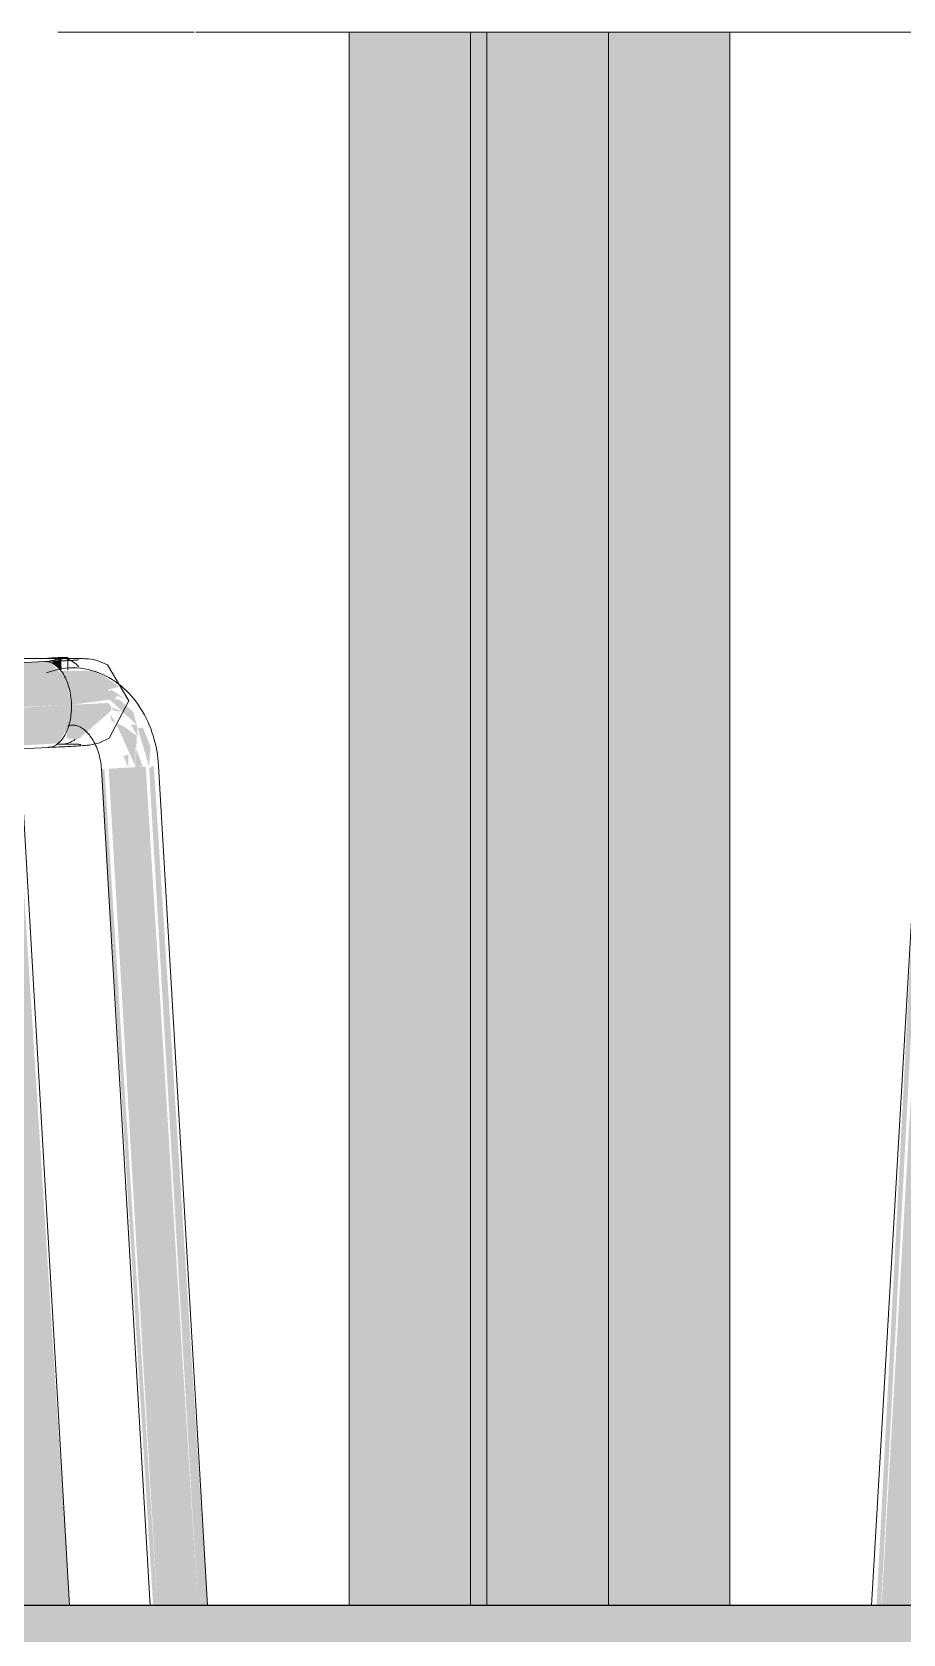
# Model space of a CAD drawing. Header units: inches. Extents: x 21380 to 98133, y -290 to 853.
# Drawn here: x 35332.21 to 35347.43, y 0.5 to 28.5 of the extents above; entities that cross this region are included whole.
import ezdxf

# ---------------------------------------------------------------- set-up
doc = ezdxf.new("R2010")
doc.units = ezdxf.units.IN
doc.header["$MEASUREMENT"] = 0
doc.layers.add('A-FLOR', color=192, linetype='Continuous', lineweight=9)
doc.layers.add('I-FURN', color=30, linetype='Continuous', lineweight=9)

# ---------------------------------------------------------------- blocks, each defined once
blk = doc.blocks.new('Falcon 7700 Series Pedestal Base - 36_ Square Top x 30_ - Wheelchair Height-460525-Building Section - East_West looking South')
at = {"layer": 'I-FURN'}
for points in [[(-26197.888, 1), (-26197.888, 28.5), (-26200.01, 28.5), (-26200.01, 1)], [(-26197.198, 1), (-26195.767, 1), (-26195.767, 28.5), (-26197.888, 28.5), (-26197.888, 1)]]:
    blk.add_hatch(color=256, dxfattribs=at).paths.add_polyline_path(points, flags=0)
for p, q in [((-26202.806, 28.5), (-26205.096, 28.5)), ((-26202.806, 28.5), (-26202.589, 28.5)), ((-26202.589, 28.5), (-26202.806, 28.5)), ((-26199.51, 28.5), (-26202.589, 28.5)), ((-26200.01, 1), (-26200.01, 28.5)), ((-26199.51, 28.5), (-26199.096, 28.5)), ((-26196.681, 28.5), (-26199.096, 28.5)), ((-26197.888, 28.5), (-26197.888, 1)), ((-26196.681, 28.5), (-26196.267, 28.5)), ((-26193.187, 28.5), (-26196.267, 28.5)), ((-26195.767, 1), (-26195.767, 28.5)), ((-26193.187, 28.5), (-26192.971, 28.5)), ((-26192.971, 28.5), (-26193.187, 28.5)), ((-26190.681, 28.5), (-26192.971, 28.5))]:
    blk.add_line(p, q, dxfattribs=at)
blk = doc.blocks.new('HermanMiller_Collection_Air-Chair_SideChair_Arms - Arms-460524-Building Section - East_West looking South')
at = {"layer": 'I-FURN'}
h = blk.add_hatch(color=256, dxfattribs=at)
h.paths.add_polyline_path([(-26214.066, 16.423), (-26213.827, 16.475), (-26213.767, 17.133), (-26213.497, 17.212), (-26213.143, 17.099), (-26213.072, 17.137), (-26213.042, 17.246), (-26214.456, 17.148), (-26214.226, 16.953), (-26214.088, 16.614)], flags=0)
h.paths.add_polyline_path([(-26213.287, 16.46), (-26213.272, 16.48), (-26213.285, 16.479)], flags=0)
h.paths.add_polyline_path([(-26212.21, 16.51), (-26207.268, 16.742), (-26207.375, 17.212), (-26207.623, 17.477), (-26207.717, 17.496), (-26212.005, 17.244), (-26212.197, 16.557)], flags=0)
for points in [[(-26207.654, 17.483), (-26207.673, 17.507), (-26207.717, 17.496)], [(-26207.447, 17.331), (-26207.441, 17.369), (-26207.447, 17.539), (-26207.621, 17.476), (-26207.483, 17.369)], [(-26207.268, 16.742), (-26206.521, 16.84), (-26206.463, 16.896), (-26206.634, 17.005), (-26206.433, 17.057), (-26206.842, 17.337), (-26207.447, 17.331), (-26207.283, 16.909), (-26207.269, 16.755)], [(-26207.144, 16.143), (-26206.57, 16.642), (-26206.586, 16.727), (-26206.625, 16.772), (-26207.268, 16.742), (-26207.352, 16.274), (-26207.352, 16.153), (-26207.304, 16.151)], [(-26205.773, 1), (-26205.769, 1), (-26206.692, 15.62), (-26206.744, 15.619), (-26205.842, 1)], [(-26205.178, 1), (-26205.061, 1), (-26205.971, 15.661), (-26206.618, 15.624), (-26205.769, 1), (-26205.293, 1)], [(-26205.061, 1), (-26204.895, 1), (-26205.829, 15.67), (-26205.912, 15.636), (-26205.111, 1.854)]]:
    blk.add_hatch(color=256, dxfattribs=at).paths.add_polyline_path(points, flags=0)
h = blk.add_hatch(color=256, dxfattribs=at)
h.paths.add_polyline_path([(-26205.914, 15.665), (-26205.887, 16.003), (-26206.021, 16.343), (-26206.111, 16.333), (-26205.971, 15.86)], flags=0)
h.paths.add_polyline_path([(-26206.609, 16.839), (-26206.638, 16.884), (-26206.634, 16.84)], flags=0)
h.paths.add_polyline_path([(-26206.128, 16.391), (-26206.188, 16.615), (-26206.438, 16.838), (-26206.609, 16.839), (-26206.188, 16.447)], flags=0)
h.paths.add_polyline_path([(-26206.32, 16.84), (-26206.589, 17.014), (-26206.589, 16.944), (-26206.368, 16.859)], flags=0)
h = blk.add_hatch(color=256, dxfattribs=at)
h.paths.add_polyline_path([(-26214.55, 15.675), (-26213.731, 15.801), (-26213.8, 16.102), (-26213.827, 16.434), (-26214.066, 16.423), (-26214.124, 16.048), (-26214.301, 15.775), (-26214.45, 15.694)], flags=0)
h.paths.add_polyline_path([(-26212.415, 15.775), (-26207.498, 16.068), (-26207.317, 16.376), (-26207.268, 16.742), (-26212.223, 16.464), (-26212.414, 15.779)], flags=0)
h = blk.add_hatch(color=256, dxfattribs=at)
h.paths.add_polyline_path([(-26206.274, 15.643), (-26206.274, 15.874), (-26206.361, 15.84), (-26206.298, 15.698)], flags=0)
h.paths.add_polyline_path([(-26206.145, 15.651), (-26206.024, 15.665), (-26206.148, 16.014), (-26206.145, 15.658)], flags=0)
h.paths.add_polyline_path([(-26206.491, 16.418), (-26206.592, 16.582), (-26206.569, 16.459)], flags=0)
h.paths.add_polyline_path([(-26206.145, 15.651), (-26206.128, 16.199), (-26206.361, 16.368), (-26206.491, 16.418), (-26206.148, 15.658)], flags=0)
h.paths.add_polyline_path([(-26206.11, 16.183), (-26206.128, 16.391), (-26206.23, 16.391), (-26206.128, 16.214)], flags=0)
h.paths.add_polyline_path([(-26206.368, 16.615), (-26206.589, 16.706), (-26206.521, 16.636), (-26206.375, 16.616)], flags=0)
for p, q in [((-26207.731, 17.496), (-26211.992, 17.296)), ((-26207.333, 17.347), (-26207.333, 17.565)), ((-26212.416, 15.774), (-26207.666, 15.997)), ((-26207.525, 16.052), (-26207.435, 16.052)), ((-26206.745, 15.618), (-26205.895, 1)), ((-26204.894, 1), (-26205.747, 15.676))]:
    blk.add_line(p, q, dxfattribs=at)
at = {"layer": 'I-FURN', "flags": 128}
for points in [[(-26211.921, 17.551), (-26209.561, 17.55), (-26207.438, 17.552)], [(-26207.143, 17.526), (-26207.146, 17.526), (-26207.153, 17.526), (-26207.163, 17.525), (-26207.176, 17.523), (-26207.191, 17.522), (-26207.209, 17.521), (-26207.23, 17.52), (-26207.252, 17.518), (-26207.276, 17.517), (-26207.302, 17.515), (-26207.33, 17.514), (-26207.359, 17.512), (-26207.39, 17.51), (-26207.423, 17.509), (-26207.456, 17.507), (-26207.492, 17.506), (-26207.528, 17.504), (-26207.566, 17.502), (-26207.605, 17.501), (-26207.644, 17.499), (-26207.685, 17.498), (-26207.727, 17.496), (-26207.728, 17.496)], [(-26207.31, 17.385), (-26207.375, 17.38), (-26207.44, 17.371), (-26207.505, 17.359), (-26207.568, 17.343), (-26207.631, 17.325), (-26207.693, 17.303), (-26207.703, 17.298)], [(-26206.266, 16.809), (-26206.639, 17.439), (-26206.817, 17.514), (-26206.892, 17.532), (-26206.936, 17.538), (-26206.968, 17.542), (-26206.993, 17.544), (-26207.017, 17.546), (-26207.039, 17.547), (-26207.062, 17.548), (-26207.085, 17.549), (-26207.109, 17.55), (-26207.134, 17.55), (-26207.16, 17.551), (-26207.187, 17.551), (-26207.216, 17.552), (-26207.246, 17.552), (-26207.277, 17.552), (-26207.31, 17.552), (-26207.344, 17.552), (-26207.379, 17.552), (-26207.415, 17.552), (-26207.439, 17.552)], [(-26205.747, 15.676), (-26205.751, 15.743), (-26205.758, 15.81), (-26205.767, 15.876), (-26205.778, 15.942), (-26205.791, 16.008), (-26205.806, 16.073), (-26205.822, 16.137), (-26205.841, 16.201), (-26205.862, 16.264), (-26205.884, 16.326), (-26205.909, 16.388), (-26205.936, 16.448), (-26205.964, 16.508), (-26205.994, 16.566), (-26206.027, 16.623), (-26206.061, 16.679), (-26206.097, 16.734), (-26206.135, 16.787), (-26206.175, 16.838), (-26206.216, 16.888), (-26206.26, 16.937), (-26206.305, 16.983), (-26206.353, 17.028), (-26206.402, 17.07), (-26206.452, 17.11), (-26206.505, 17.148), (-26206.559, 17.184), (-26206.615, 17.217), (-26206.672, 17.248), (-26206.731, 17.276), (-26206.791, 17.301), (-26206.853, 17.323), (-26206.915, 17.342), (-26206.979, 17.357), (-26207.043, 17.37), (-26207.108, 17.379), (-26207.173, 17.385), (-26207.239, 17.387), (-26207.304, 17.385), (-26207.31, 17.385)], [(-26206.266, 16.809), (-26206.608, 16.16), (-26206.781, 16.077), (-26206.856, 16.056), (-26206.899, 16.047), (-26206.931, 16.042), (-26206.956, 16.038), (-26206.98, 16.035), (-26207.002, 16.033), (-26207.025, 16.031), (-26207.048, 16.029), (-26207.071, 16.027), (-26207.096, 16.025), (-26207.122, 16.023), (-26207.15, 16.022), (-26207.178, 16.02), (-26207.208, 16.018), (-26207.239, 16.016), (-26207.272, 16.014), (-26207.306, 16.013), (-26207.341, 16.011), (-26207.377, 16.009), (-26207.414, 16.008), (-26207.453, 16.006), (-26207.492, 16.004), (-26207.533, 16.002), (-26207.575, 16.001), (-26207.617, 15.999), (-26207.661, 15.998), (-26207.668, 15.997)], [(-26207.334, 16.369), (-26207.321, 16.374), (-26207.308, 16.378), (-26207.296, 16.381), (-26207.284, 16.383), (-26207.271, 16.385), (-26207.259, 16.386), (-26207.257, 16.386)], [(-26207.257, 16.386), (-26207.245, 16.387), (-26207.233, 16.386), (-26207.221, 16.385), (-26207.208, 16.384), (-26207.195, 16.381), (-26207.181, 16.378), (-26207.168, 16.374), (-26207.153, 16.369), (-26207.139, 16.363), (-26207.123, 16.356), (-26207.108, 16.347), (-26207.092, 16.338), (-26207.075, 16.327), (-26207.059, 16.315), (-26207.042, 16.302), (-26207.025, 16.287), (-26207.007, 16.271), (-26206.99, 16.253), (-26206.973, 16.234), (-26206.956, 16.214), (-26206.939, 16.192), (-26206.922, 16.169), (-26206.906, 16.145), (-26206.89, 16.119), (-26206.875, 16.092), (-26206.86, 16.064), (-26206.846, 16.035), (-26206.832, 16.004), (-26206.82, 15.973), (-26206.808, 15.941), (-26206.797, 15.907), (-26206.787, 15.874), (-26206.778, 15.839), (-26206.77, 15.804), (-26206.763, 15.768), (-26206.757, 15.732), (-26206.752, 15.695), (-26206.748, 15.659), (-26206.745, 15.622), (-26206.745, 15.618)], [(-26207.107, 16.048), (-26207.109, 16.049), (-26207.116, 16.049), (-26207.126, 16.049), (-26207.139, 16.05), (-26207.155, 16.05), (-26207.173, 16.051), (-26207.193, 16.051), (-26207.216, 16.051), (-26207.24, 16.052), (-26207.266, 16.052), (-26207.294, 16.052), (-26207.323, 16.052), (-26207.354, 16.052), (-26207.387, 16.052), (-26207.42, 16.052), (-26207.434, 16.052)]]:
    blk.add_lwpolyline(points, dxfattribs=at)
at = {"layer": 'I-FURN'}
for points, knots in [([(-26207.654, 17.51), (-26207.524, 17.527), (-26207.33, 17.555), (-26207.316, 17.573), (-26207.485, 17.568), (-26207.652, 17.557), (-26207.749, 17.55)], [-0.9999956, -0.9999956, -0.9999956, -0.9999956, -0.7, -0.4, -0.2, 0, 0, 0, 0]), ([(-26207.268, 16.742), (-26207.271, 16.855), (-26207.306, 17.08), (-26207.428, 17.328), (-26207.574, 17.466), (-26207.67, 17.496), (-26207.717, 17.496)], [0, 0, 0, 0, 0.285714, 0.571429, 0.785714, 1, 1, 1, 1]), ([(-26207.455, 17.552), (-26207.38, 17.556), (-26207.267, 17.523), (-26207.168, 17.438), (-26207.138, 17.405)], [0, 0, 0, 0, 0.2857143, 0.4285714, 0.4285714, 0.4285714, 0.4285714]), ([(-26207.68, 15.997), (-26207.618, 15.996), (-26207.492, 16.045), (-26207.353, 16.24), (-26207.279, 16.489), (-26207.266, 16.657), (-26207.268, 16.742)], [0, 0, 0, 0, 0.285714, 0.571429, 0.785714, 1, 1, 1, 1]), ([(-26207.202, 16.138), (-26207.219, 16.125), (-26207.288, 16.078), (-26207.362, 16.056), (-26207.418, 16.053)], [0.7142857, 0.7142857, 0.7142857, 0.7142857, 0.7857143, 1, 1, 1, 1])]:
    blk.add_open_spline(points, degree=3, knots=knots, dxfattribs=at)
for points in [[(-26207.566, 17.527), (-26207.53, 17.541), (-26207.493, 17.55), (-26207.455, 17.552)], [(-26207.418, 16.053), (-26207.424, 16.052), (-26207.429, 16.052), (-26207.435, 16.052)]]:
    blk.add_open_spline(points, degree=3, dxfattribs=at)
blk = doc.blocks.new('Falcon 7700 Series Pedestal Base - 36_ Square Top x 30_ - Wheelchair Height-V173-Building Section - East_West looking South')
at = {"layer": 'I-FURN'}
for points in [[(-26200.297, 1), (-26200.297, 28.5), (-26202.419, 28.5), (-26202.419, 1)], [(-26200.01, 1), (-26200.01, 28.5), (-26200.297, 28.5), (-26200.297, 1)]]:
    blk.add_hatch(color=256, dxfattribs=at).paths.add_polyline_path(points, flags=0)
for p, q in [((-26205.215, 28.5), (-26207.505, 28.5)), ((-26205.215, 28.5), (-26205.123, 28.5)), ((-26205.123, 28.5), (-26205.215, 28.5)), ((-26202.589, 28.5), (-26202.806, 28.5)), ((-26202.419, 1), (-26202.419, 28.5)), ((-26200.297, 28.5), (-26200.297, 1)), ((-26193.09, 28.5), (-26193.181, 28.5))]:
    blk.add_line(p, q, dxfattribs=at)
blk = doc.blocks.new('HermanMiller_Collection_Air-Chair_SideChair_Arms - Arms-V174-Building Section - East_West looking South')
at = {"layer": 'I-FURN'}
for points in [[(-26193.124, 1), (-26192.357, 15.67), (-26192.441, 15.624), (-26193.204, 1)], [(-26192.884, 1), (-26192.417, 1), (-26191.567, 15.624), (-26192.272, 15.665), (-26193.117, 1), (-26192.892, 1)]]:
    blk.add_hatch(color=256, dxfattribs=at).paths.add_polyline_path(points, flags=0)
blk.add_line((-26192.439, 15.676), (-26193.292, 1), dxfattribs=at)
blk = doc.blocks.new('HermanMiller_Collection_Air-Chair_SideChair_Arms - Arms-V175-Building Section - East_West looking South')
at = {"layer": 'I-FURN'}
for points in [[(-26207.71, 1), (-26207.47, 1), (-26208.323, 15.665), (-26209.027, 15.624), (-26208.177, 1), (-26207.832, 1)], [(-26207.47, 1), (-26207.303, 1), (-26208.237, 15.67), (-26208.321, 15.636), (-26207.52, 1.854)]]:
    blk.add_hatch(color=256, dxfattribs=at).paths.add_polyline_path(points, flags=0)
blk.add_line((-26207.303, 1), (-26208.155, 15.676), dxfattribs=at)

msp = doc.modelspace()

# ---------------------------------------------------------------- hatches: boundary and pattern name
at = {"layer": 'A-FLOR'}
msp.add_hatch(color=256, dxfattribs=at).paths.add_polyline_path([(35448.249, 0), (36936.779, 0), (36936.779, 1), (35268.779, 1), (35268.779, 0), (35439.476, 0)], flags=0)

# ---------------------------------------------------------------- linework, layer by layer
at = {"layer": 'A-FLOR', "lineweight": 25}
msp.add_line((36936.779, 1), (35268.779, 1), dxfattribs=at)

# ---------------------------------------------------------------- block references
at = {"layer": 'I-FURN'}
for name in ['Falcon 7700 Series Pedestal Base - 36_ Square Top x 30_ - Wheelchair Height-V173-Building Section - East_West looking South', 'Falcon 7700 Series Pedestal Base - 36_ Square Top x 30_ - Wheelchair Height-460525-Building Section - East_West looking South', 'HermanMiller_Collection_Air-Chair_SideChair_Arms - Arms-V175-Building Section - East_West looking South', 'HermanMiller_Collection_Air-Chair_SideChair_Arms - Arms-460524-Building Section - East_West looking South', 'HermanMiller_Collection_Air-Chair_SideChair_Arms - Arms-V174-Building Section - East_West looking South']:
    msp.add_blockref(name, (61540.169, 0), dxfattribs=at)

doc.saveas('drawing.dxf')
